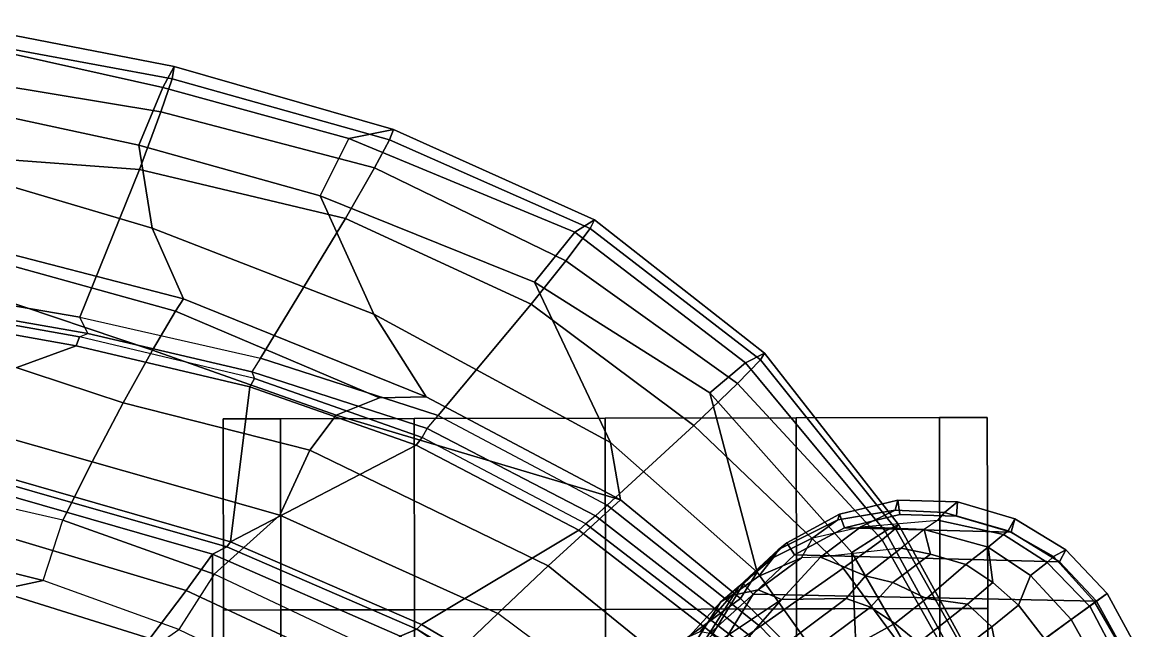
# Model space of a CAD drawing. Header units: inches. Extents: x -15.6 to 12, y -13.7 to 13.7.
# Drawn here: x 7.807 to 11.449, y 8.128 to 10.118 of the extents above; entities that cross this region are included whole.
import ezdxf

# ---------------------------------------------------------------- set-up
doc = ezdxf.new("R2010")
doc.units = ezdxf.units.IN
doc.header["$MEASUREMENT"] = 0
for name, color, linetype in [('SEAT-BASE', 5, 'Continuous'), ('SEAT-CASTER', 5, 'Continuous'), ('SEAT-FABRIC', 5, 'Continuous'), ('SEAT-FRAME', 5, 'Continuous')]:
    doc.layers.add(name, color=color, linetype=linetype)

msp = doc.modelspace()

# ---------------------------------------------------------------- linework, layer by layer
at = {"layer": 'SEAT-BASE'}
for points in [[(10.4802, 8.5098, 2.6048), (10.475, 8.4914, 3.2725), (10.6625, 8.5231, 3.3865), (10.6706, 8.5555, 2.6048)], [(10.677, 8.5084, 2.5724), (10.4961, 8.4649, 2.5724), (10.4802, 8.5098, 2.6048), (10.6706, 8.5555, 2.6048)], [(10.6625, 8.5231, 3.3865), (10.8232, 8.5151, 3.477), (10.8664, 8.5504, 2.6048), (10.6706, 8.5555, 2.6048)], [(10.863, 8.5035, 2.5724), (10.677, 8.5084, 2.5724), (10.6706, 8.5555, 2.6048), (10.8664, 8.5504, 2.6048)], [(10.8664, 8.5504, 2.6048), (10.8232, 8.5151, 3.477), (11.0319, 8.455, 3.533), (11.0541, 8.4948, 2.6048)], [(11.0414, 8.4507, 2.5724), (10.863, 8.5035, 2.5724), (10.8664, 8.5504, 2.6048), (11.0541, 8.4948, 2.6048)], [(10.2645, 8.3681, 3.4209), (10.3928, 8.4319, 3.4479), (10.475, 8.4914, 3.2725), (10.2802, 8.3938, 3.2632)], [(10.2802, 8.3938, 3.2632), (10.475, 8.4914, 3.2725), (10.4802, 8.5098, 2.6048), (10.3082, 8.4164, 2.6048)], [(10.4961, 8.4649, 2.5724), (10.3326, 8.3762, 2.5724), (10.3082, 8.4164, 2.6048), (10.4802, 8.5098, 2.6048)], [(10.3928, 8.4319, 3.4479), (10.5502, 8.4682, 3.5516), (10.6625, 8.5231, 3.3865), (10.475, 8.4914, 3.2725)], [(11.0414, 8.4507, 2.5724), (10.4961, 8.4649, 2.5724), (10.677, 8.5084, 2.5724), (10.863, 8.5035, 2.5724)], [(10.5502, 8.4682, 3.5516), (10.8022, 8.4897, 3.601), (10.8232, 8.5151, 3.477), (10.6625, 8.5231, 3.3865)], [(10.8022, 8.4897, 3.601), (10.7569, 8.459, 3.6932), (10.5502, 8.4682, 3.5516), (10.8022, 8.4897, 3.601)], [(10.7569, 8.459, 3.6932), (10.9669, 8.4016, 3.7698), (11.0169, 8.4428, 3.6164), (10.8022, 8.4897, 3.601)], [(11.0169, 8.4428, 3.6164), (11.0319, 8.455, 3.533), (10.8232, 8.5151, 3.477), (10.8022, 8.4897, 3.601)], [(11.0319, 8.455, 3.533), (11.1804, 8.3713, 3.4731), (11.221, 8.3925, 2.6048), (11.0541, 8.4948, 2.6048)], [(11.2, 8.3534, 2.5724), (11.0414, 8.4507, 2.5724), (11.0541, 8.4948, 2.6048), (11.221, 8.3925, 2.6048)], [(11.0414, 8.4507, 2.5724), (11.2, 8.3534, 2.5724), (10.3326, 8.3762, 2.5724), (10.4961, 8.4649, 2.5724)], [(10.4175, 8.3688, 3.7066), (10.3554, 8.3673, 3.6344), (10.3928, 8.4319, 3.4479), (10.5502, 8.4682, 3.5516)], [(10.6816, 8.3982, 3.8095), (10.4175, 8.3688, 3.7066), (10.5502, 8.4682, 3.5516), (10.7569, 8.459, 3.6932)], [(10.7776, 8.3785, 3.859), (10.7569, 8.459, 3.6932), (10.6816, 8.3982, 3.8095), (10.7776, 8.3785, 3.859)], [(10.8938, 8.3446, 3.8963), (10.9669, 8.4016, 3.7698), (10.7569, 8.459, 3.6932), (10.7776, 8.3785, 3.859)], [(11.1595, 8.352, 3.6517), (11.1804, 8.3713, 3.4731), (11.0319, 8.455, 3.533), (11.0169, 8.4428, 3.6164)], [(10.1661, 8.2816, 2.6048), (10.153, 8.2752, 3.1412), (10.2802, 8.3938, 3.2632), (10.3082, 8.4164, 2.6048)], [(10.3326, 8.3762, 2.5724), (10.1976, 8.2481, 2.5724), (10.1661, 8.2816, 2.6048), (10.3082, 8.4164, 2.6048)], [(10.2157, 8.3068, 3.5709), (10.3554, 8.3673, 3.6344), (10.3928, 8.4319, 3.4479), (10.2645, 8.3681, 3.4209)], [(10.9669, 8.4016, 3.7698), (11.1045, 8.3093, 3.8153), (11.1595, 8.352, 3.6517), (11.0169, 8.4428, 3.6164)], [(10.092, 8.223, 3.395), (10.2645, 8.3681, 3.4209), (10.2802, 8.3938, 3.2632), (10.153, 8.2752, 3.1412)], [(10.4175, 8.3688, 3.7066), (10.5657, 8.3081, 3.9225), (10.6816, 8.3982, 3.8095), (10.4175, 8.3688, 3.7066)], [(10.6816, 8.3982, 3.8095), (10.5657, 8.3081, 3.9225), (10.6546, 8.2858, 3.9782), (10.7776, 8.3785, 3.859)], [(10.6546, 8.2858, 3.9782), (10.7645, 8.234, 4.0356), (10.8938, 8.3446, 3.8963), (10.7776, 8.3785, 3.859)], [(10.9816, 8.2859, 3.9343), (10.9669, 8.4016, 3.7698), (10.8938, 8.3446, 3.8963), (10.9816, 8.2859, 3.9343)], [(11.0652, 8.212, 3.9596), (11.1045, 8.3093, 3.8153), (10.9669, 8.4016, 3.7698), (10.9816, 8.2859, 3.9343)], [(11.221, 8.3925, 2.6048), (11.1804, 8.3713, 3.4731), (11.3154, 8.2213, 3.5525), (11.3558, 8.2505, 2.6048)], [(11.3214, 8.2255, 2.5724), (11.2, 8.3534, 2.5724), (11.221, 8.3925, 2.6048), (11.3558, 8.2505, 2.6048)], [(10.2645, 8.3681, 3.4209), (10.092, 8.223, 3.395), (10.1273, 8.2437, 3.5956), (10.2157, 8.3068, 3.5709)], [(10.2145, 8.2624, 3.7177), (10.3554, 8.3673, 3.6344), (10.2157, 8.3068, 3.5709), (10.1273, 8.2437, 3.5956)], [(11.3214, 8.2255, 2.5724), (10.1976, 8.2481, 2.5724), (10.3326, 8.3762, 2.5724), (11.2, 8.3534, 2.5724)], [(10.2145, 8.2624, 3.7177), (10.2908, 8.2308, 3.8747), (10.4175, 8.3688, 3.7066), (10.3554, 8.3673, 3.6344)], [(10.2908, 8.2308, 3.8747), (10.5018, 8.2337, 3.9934), (10.5657, 8.3081, 3.9225), (10.4175, 8.3688, 3.7066)], [(10.8938, 8.3446, 3.8963), (10.7645, 8.234, 4.0356), (10.8989, 8.2155, 4.0332), (10.9816, 8.2859, 3.9343)], [(11.2378, 8.1648, 3.8339), (11.2985, 8.2091, 3.6581), (11.1595, 8.352, 3.6517), (11.1045, 8.3093, 3.8153)], [(11.1595, 8.352, 3.6517), (11.2985, 8.2091, 3.6581), (11.3154, 8.2213, 3.5525), (11.1804, 8.3713, 3.4731)], [(10.6546, 8.2858, 3.9782), (10.5657, 8.3081, 3.9225), (10.5018, 8.2337, 3.9934), (10.5811, 8.205, 4.0477)], [(11.0652, 8.212, 3.9596), (11.1504, 8.1016, 3.9786), (11.2378, 8.1648, 3.8339), (11.1045, 8.3093, 3.8153)], [(10.092, 8.223, 3.395), (10.153, 8.2752, 3.1412), (10.034, 8.0881, 3.0257), (9.9964, 8.0698, 3.2382)], [(10.034, 8.0881, 3.0257), (10.153, 8.2752, 3.1412), (10.1661, 8.2816, 2.6048), (10.0638, 8.1147, 2.6048)], [(10.1976, 8.2481, 2.5724), (10.1004, 8.0894, 2.5724), (10.0638, 8.1147, 2.6048), (10.1661, 8.2816, 2.6048)], [(10.6612, 8.1517, 4.1008), (10.7645, 8.234, 4.0356), (10.6546, 8.2858, 3.9782), (10.5811, 8.205, 4.0477)], [(10.8989, 8.2155, 4.0332), (10.978, 8.1412, 4.059), (11.0652, 8.212, 3.9596), (10.9816, 8.2859, 3.9343)], [(10.0239, 8.1264, 3.7598), (10.1273, 8.2437, 3.5956), (10.092, 8.223, 3.395), (9.9878, 8.1091, 3.6981)], [(10.0239, 8.1264, 3.7598), (10.0568, 8.1209, 3.8395), (10.2145, 8.2624, 3.7177), (10.1273, 8.2437, 3.5956)], [(10.0976, 8.1017, 3.9284), (10.2908, 8.2308, 3.8747), (10.2145, 8.2624, 3.7177), (10.0568, 8.1209, 3.8395)], [(11.3214, 8.2255, 2.5724), (11.4056, 8.0705, 2.5724), (10.1004, 8.0894, 2.5724), (10.1976, 8.2481, 2.5724)], [(10.2426, 8.0401, 4.0889), (10.5018, 8.2337, 3.9934), (10.2908, 8.2308, 3.8747), (10.1528, 8.0734, 4.0121)], [(10.5018, 8.2337, 3.9934), (10.2426, 8.0401, 4.0889), (10.3818, 8.0576, 4.1157), (10.5811, 8.205, 4.0477)], [(10.8989, 8.2155, 4.0332), (10.7645, 8.234, 4.0356), (10.6612, 8.1517, 4.1008), (10.7381, 8.0888, 4.1389)], [(11.3558, 8.2505, 2.6048), (11.3154, 8.2213, 3.5525), (11.3156, 8.2211, 3.5525), (11.3558, 8.2505, 2.6048)], [(11.3558, 8.2505, 2.6048), (11.3156, 8.2211, 3.5525), (11.4166, 8.0463, 3.4731), (11.4492, 8.0784, 2.6048)], [(11.3558, 8.2505, 2.6048), (11.4492, 8.0784, 2.6048), (11.4056, 8.0705, 2.5724), (11.3214, 8.2255, 2.5724)], [(9.8949, 7.9623, 3.4853), (9.9878, 8.1091, 3.6981), (10.092, 8.223, 3.395), (9.9964, 8.0698, 3.2382)], [(10.5811, 8.205, 4.0477), (10.3818, 8.0576, 4.1157), (10.0716, 7.8278, 4.209), (10.6612, 8.1517, 4.1008)], [(10.2908, 8.2308, 3.8747), (10.0976, 8.1017, 3.9284), (10.1528, 8.0734, 4.0121), (10.2908, 8.2308, 3.8747)], [(10.7707, 7.9846, 4.1776), (10.978, 8.1412, 4.059), (10.8989, 8.2155, 4.0332), (10.7381, 8.0888, 4.1389)], [(11.0064, 7.9975, 4.1136), (11.1504, 8.1016, 3.9786), (11.0652, 8.212, 3.9596), (10.978, 8.1412, 4.059)], [(11.2985, 8.2091, 3.6581), (11.2378, 8.1648, 3.8339), (11.2379, 8.1647, 3.8339), (11.2987, 8.2088, 3.6581)], [(11.3341, 7.9933, 3.8153), (11.3917, 8.0324, 3.6517), (11.2987, 8.2088, 3.6581), (11.2379, 8.1647, 3.8339)], [(11.2985, 8.2091, 3.6581), (11.2987, 8.2088, 3.6581), (11.3156, 8.2211, 3.5525), (11.3154, 8.2213, 3.5525)], [(11.4166, 8.0463, 3.4731), (11.3156, 8.2211, 3.5525), (11.2987, 8.2088, 3.6581), (11.3917, 8.0324, 3.6517)], [(11.1504, 8.1016, 3.9786), (11.1507, 8.1011, 3.9786), (11.2379, 8.1647, 3.8339), (11.2378, 8.1648, 3.8339)], [(11.3341, 7.9933, 3.8153), (11.2379, 8.1647, 3.8339), (11.1507, 8.1011, 3.9786), (11.2295, 7.986, 3.9596)], [(10.6612, 8.1517, 4.1008), (10.0716, 7.8278, 4.209), (10.2964, 7.8921, 4.2077), (10.7381, 8.0888, 4.1389)], [(10.7707, 7.9846, 4.1776), (10.8596, 7.8907, 4.1833), (11.0064, 7.9975, 4.1136), (10.978, 8.1412, 4.059)]]:
    msp.add_3dface(points, dxfattribs=at)
at = {"layer": 'SEAT-CASTER'}
for points, invisible_edges in [([(9.7137, 8.8234, 0.0025), (8.4637, 8.8209, 1.2525), (8.6512, 8.8213, 1.8775), (10.3387, 8.8247, 0.1588)], 5), ([(9.0887, 8.8222, 0.1588), (8.6512, 8.8213, 0.6275), (8.4637, 8.8209, 1.2525), (9.7137, 8.8234, 0.0025)], 4), ([(10.3387, 8.8247, 0.1588), (8.6512, 8.8213, 1.8775), (9.0887, 8.8222, 2.3462), (10.8074, 8.8256, 0.6275)], 5), ([(10.8074, 8.8256, 0.6275), (9.0887, 8.8222, 2.3462), (9.7137, 8.8234, 2.5025), (10.9637, 8.826, 1.2525)], 5), ([(10.9637, 8.826, 1.2525), (9.7137, 8.8234, 2.5025), (10.3387, 8.8247, 2.3462), (10.8074, 8.8256, 1.8775)], 1), ([(8.465, 8.1959, 1.2525), (9.7149, 8.1984, 0.0025), (10.3399, 8.1997, 0.1588), (8.6525, 8.1963, 1.8775)], 5), ([(8.6525, 8.1963, 0.6275), (9.0899, 8.1972, 0.1588), (9.7149, 8.1984, 0.0025), (8.465, 8.1959, 1.2525)], 4), ([(8.6525, 8.1963, 1.8775), (10.3399, 8.1997, 0.1588), (10.8087, 8.2006, 0.6275), (9.0899, 8.1972, 2.3462)], 5), ([(9.0899, 8.1972, 2.3462), (10.8087, 8.2006, 0.6275), (10.9649, 8.201, 1.2525), (9.7149, 8.1984, 2.5025)], 5), ([(9.7149, 8.1984, 2.5025), (10.9649, 8.201, 1.2525), (10.8087, 8.2006, 1.8775), (10.3399, 8.1997, 2.3462)], 1)]:
    msp.add_3dface(points, dxfattribs=dict(at, invisible_edges=invisible_edges))
at = {"layer": 'SEAT-CASTER', "linetype": 'Continuous'}
for points in [[(8.6512, 8.8213, 0.6275), (8.6525, 8.1963, 0.6275), (8.465, 8.1959, 1.2525), (8.4637, 8.8209, 1.2525)], [(8.4637, 8.8209, 1.2525), (8.465, 8.1959, 1.2525), (8.6525, 8.1963, 1.8775), (8.6512, 8.8213, 1.8775)], [(9.0887, 8.8222, 0.1588), (9.0899, 8.1972, 0.1588), (8.6525, 8.1963, 0.6275), (8.6512, 8.8213, 0.6275)], [(8.6512, 8.8213, 1.8775), (8.6525, 8.1963, 1.8775), (9.0899, 8.1972, 2.3462), (9.0887, 8.8222, 2.3462)], [(9.7137, 8.8234, 0.0025), (9.7149, 8.1984, 0.0025), (9.0899, 8.1972, 0.1588), (9.0887, 8.8222, 0.1588)], [(9.0887, 8.8222, 2.3462), (9.0899, 8.1972, 2.3462), (9.7149, 8.1984, 2.5025), (9.7137, 8.8234, 2.5025)], [(10.3387, 8.8247, 0.1588), (10.3399, 8.1997, 0.1588), (9.7149, 8.1984, 0.0025), (9.7137, 8.8234, 0.0025)], [(9.7137, 8.8234, 2.5025), (9.7149, 8.1984, 2.5025), (10.3399, 8.1997, 2.3462), (10.3387, 8.8247, 2.3462)], [(10.8074, 8.8256, 0.6275), (10.8087, 8.2006, 0.6275), (10.3399, 8.1997, 0.1588), (10.3387, 8.8247, 0.1588)], [(10.3387, 8.8247, 2.3462), (10.3399, 8.1997, 2.3462), (10.8087, 8.2006, 1.8775), (10.8074, 8.8256, 1.8775)], [(10.9637, 8.826, 1.2525), (10.9649, 8.201, 1.2525), (10.8087, 8.2006, 0.6275), (10.8074, 8.8256, 0.6275)], [(10.8074, 8.8256, 1.8775), (10.8087, 8.2006, 1.8775), (10.9649, 8.201, 1.2525), (10.9637, 8.826, 1.2525)], [(8.465, 8.1959, 1.2525), (8.4665, 7.4459, 1.2525), (8.654, 7.4463, 1.8775), (8.6525, 8.1963, 1.8775)], [(8.6525, 8.1963, 1.8775), (8.654, 7.4463, 1.8775), (9.0915, 7.4472, 2.3462), (9.0899, 8.1972, 2.3462)], [(9.0899, 8.1972, 2.3462), (9.0915, 7.4472, 2.3462), (9.7165, 7.4484, 2.5025), (9.7149, 8.1984, 2.5025)], [(9.7149, 8.1984, 2.5025), (9.7165, 7.4484, 2.5025), (10.3415, 7.4497, 2.3462), (10.3399, 8.1997, 2.3462)], [(10.3399, 8.1997, 2.3462), (10.3415, 7.4497, 2.3462), (10.8102, 7.4506, 1.8775), (10.8087, 8.2006, 1.8775)], [(10.8087, 8.2006, 1.8775), (10.8102, 7.4506, 1.8775), (10.9665, 7.451, 1.2525), (10.9649, 8.201, 1.2525)]]:
    msp.add_3dface(points, dxfattribs=at)
at = {"layer": 'SEAT-CASTER'}
msp.add_3dface([(10.9649, 8.201, 1.2525), (10.9665, 7.451, 1.2525), (8.4665, 7.4459, 1.2525), (8.465, 8.1959, 1.2525)], dxfattribs=at)
at = {"layer": 'SEAT-FABRIC'}
for points in [[(7.2091, 8.7642, 18.7897), (7.2341, 8.7219, 18.8186), (8.429, 8.379, 18.5717), (8.4755, 8.4027, 18.5284)], [(7.2341, -8.7219, 18.8186), (8.429, -8.379, 18.5717), (8.429, 8.379, 18.5717), (7.2341, 8.7219, 18.8186)], [(9.0978, 8.1334, 18.356), (8.4755, 8.4027, 18.5284), (8.429, 8.379, 18.5717), (9.0424, 8.1104, 18.4155)], [(9.0424, 8.1104, 18.4155), (8.429, 8.379, 18.5717), (8.429, -8.379, 18.5717), (9.0424, -8.1104, 18.4155)], [(9.0978, 8.1334, 18.356), (9.0424, 8.1104, 18.4155), (9.607, 7.7158, 18.2335), (9.6772, 7.7505, 18.1813)], [(9.6772, 7.7505, 18.1813), (9.7217, 7.7549, 18.1229), (9.0978, 8.1334, 18.356)]]:
    msp.add_3dface(points, dxfattribs=at)
at = {"layer": 'SEAT-FRAME'}
for points in [[(7.5558, 10.1181, 19.1543), (7.5529, 10.0709, 19.3054), (8.2972, 9.9327, 18.9666), (8.3032, 9.9736, 18.8137)], [(8.3032, 9.9736, 18.8137), (8.2668, 9.9047, 18.6583), (7.6892, 10.0339, 18.9313), (7.5558, 10.1181, 19.1543)], [(8.2972, 9.9327, 18.9666), (7.5529, 10.0709, 19.3054), (7.5348, 9.9455, 19.398), (8.2604, 9.8254, 19.0774)], [(8.2668, 9.9047, 18.6583), (8.1879, 9.7161, 18.7213), (7.6556, 9.8304, 18.9603), (7.6892, 10.0339, 18.9313)], [(8.2604, 9.8254, 19.0774), (7.5348, 9.9455, 19.398), (7.4866, 9.6886, 19.4115), (8.1896, 9.6372, 19.1465)], [(8.3032, 9.9736, 18.8137), (9.0209, 9.768, 18.4511), (8.875, 9.7383, 18.3453), (8.2668, 9.9047, 18.6583)], [(9.0209, 9.768, 18.4511), (8.3032, 9.9736, 18.8137), (8.2972, 9.9327, 18.9666), (9.0085, 9.7332, 18.6108)], [(8.2972, 9.9327, 18.9666), (8.2604, 9.8254, 19.0774), (8.9592, 9.6422, 18.7369), (9.0085, 9.7332, 18.6108)], [(8.7808, 9.5508, 18.4233), (8.1879, 9.7161, 18.7213), (8.2668, 9.9047, 18.6583), (8.875, 9.7383, 18.3453)], [(7.6556, 9.8304, 18.9603), (8.1879, 9.7161, 18.7213), (8.2315, 9.4452, 18.76), (7.7114, 9.5988, 19.0023)], [(8.9592, 9.6422, 18.7369), (8.2604, 9.8254, 19.0774), (8.1896, 9.6372, 19.1465), (8.8637, 9.4767, 18.8434)], [(9.6787, 9.4722, 18.086), (9.6145, 9.4314, 17.9327), (8.875, 9.7383, 18.3453), (9.0209, 9.768, 18.4511)], [(9.0209, 9.768, 18.4511), (9.0085, 9.7332, 18.6108), (9.6645, 9.4435, 18.2468), (9.6787, 9.4722, 18.086)], [(8.7808, 9.5508, 18.4233), (8.875, 9.7383, 18.3453), (9.6145, 9.4314, 17.9327), (9.4818, 9.2685, 18.0293)], [(9.6645, 9.4435, 18.2468), (9.0085, 9.7332, 18.6108), (8.9592, 9.6422, 18.7369), (9.5848, 9.3375, 18.4198)], [(8.7808, 9.5508, 18.4233), (8.9572, 9.1639, 18.3752), (8.2315, 9.4452, 18.76), (8.1879, 9.7161, 18.7213)], [(7.9952, 9.154, 19.0757), (8.1896, 9.6372, 19.1465), (7.4866, 9.6886, 19.4115), (7.3946, 9.2568, 19.2299)], [(8.5856, 9.0201, 18.8817), (8.8637, 9.4767, 18.8434), (8.1896, 9.6372, 19.1465), (7.9952, 9.154, 19.0757)], [(9.5848, 9.3375, 18.4198), (8.9592, 9.6422, 18.7369), (8.8637, 9.4767, 18.8434), (9.4712, 9.1958, 18.5428)], [(8.2315, 9.4452, 18.76), (8.334, 9.2134, 18.5164), (7.6167, 9.399, 18.785), (7.7114, 9.5988, 19.0023)], [(9.4818, 9.2685, 18.0293), (9.7306, 8.7437, 17.9196), (8.9572, 9.1639, 18.3752), (8.7808, 9.5508, 18.4233)], [(9.1668, 8.8319, 18.6542), (9.4712, 9.1958, 18.5428), (8.8637, 9.4767, 18.8434), (8.5856, 9.0201, 18.8817)], [(9.6787, 9.4722, 18.086), (10.2346, 9.0366, 17.7509), (10.1724, 9.0047, 17.6093), (9.6145, 9.4314, 17.9327)], [(10.2346, 9.0366, 17.7509), (9.6787, 9.4722, 18.086), (9.6645, 9.4435, 18.2468), (10.2213, 9.0148, 17.9053)], [(8.2315, 9.4452, 18.76), (8.9572, 9.1639, 18.3752), (9.1277, 8.8929, 18.1305), (8.334, 9.2134, 18.5164)], [(9.6645, 9.4435, 18.2468), (9.5848, 9.3375, 18.4198), (10.1467, 8.9367, 18.0818), (10.2213, 9.0148, 17.9053)], [(7.5524, 9.3827, 18.6812), (7.6167, 9.399, 18.785), (8.334, 9.2134, 18.5164), (8.3075, 9.1733, 18.4156)], [(10.056, 8.9067, 17.6268), (9.4818, 9.2685, 18.0293), (9.6145, 9.4314, 17.9327), (10.1724, 9.0047, 17.6093)], [(7.5524, 9.3827, 18.6812), (8.3075, 9.1733, 18.4156), (8.2321, 9.0464, 18.251), (7.7009, 9.2243, 18.4147)], [(10.1467, 8.9367, 18.0818), (9.5848, 9.3375, 18.4198), (9.4712, 9.1958, 18.5428), (10.0031, 8.7996, 18.25)], [(7.3857, 9.212, 19.2), (8.0214, 9.1003, 19.0396), (7.9952, 9.154, 19.0757), (7.3946, 9.2568, 19.2299)], [(9.4818, 9.2685, 18.0293), (10.056, 8.9067, 17.6268), (10.2111, 8.3194, 17.5881), (9.7306, 8.7437, 17.9196)], [(7.9831, 9.0602, 19.0374), (7.3662, 9.1702, 19.195), (6.7633, 9.2406, 19.2993), (7.2231, 8.7828, 18.8307)], [(7.7009, 9.2243, 18.4147), (8.2321, 9.0464, 18.251), (8.1371, 8.8741, 18.1534), (7.6389, 9.0376, 18.2763)], [(7.3662, 9.1702, 19.195), (7.9831, 9.0602, 19.0374), (7.9938, 9.0893, 19.0187), (7.3754, 9.1997, 19.1763)], [(7.3754, 9.1997, 19.1763), (7.9938, 9.0893, 19.0187), (8.0214, 9.1003, 19.0396), (7.3857, 9.212, 19.2)], [(8.975, 8.8905, 18.1116), (8.3075, 9.1733, 18.4156), (8.334, 9.2134, 18.5164), (9.1277, 8.8929, 18.1305)], [(9.7199, 8.5386, 18.3972), (10.0031, 8.7996, 18.25), (9.4712, 9.1958, 18.5428), (9.1668, 8.8319, 18.6542)], [(7.9952, 9.154, 19.0757), (8.5856, 9.0201, 18.8817), (8.5571, 8.9749, 18.8658), (8.0214, 9.1003, 19.0396)], [(8.975, 8.8905, 18.1116), (8.8334, 8.8337, 18.0587), (8.2321, 9.0464, 18.251), (8.3075, 9.1733, 18.4156)], [(9.1277, 8.8929, 18.1305), (8.9572, 9.1639, 18.3752), (9.7306, 8.7437, 17.9196), (9.7636, 8.5567, 17.819)], [(8.5512, 8.9263, 18.8504), (8.5661, 8.9535, 18.8319), (7.9938, 9.0893, 19.0187), (7.9831, 9.0602, 19.0374)], [(8.0214, 9.1003, 19.0396), (8.5571, 8.9749, 18.8658), (8.5661, 8.9535, 18.8319), (7.9938, 9.0893, 19.0187)], [(8.5512, 8.9263, 18.8504), (7.9831, 9.0602, 19.0374), (7.2231, 8.7828, 18.8307), (8.4883, 8.4195, 18.5668)], [(8.1371, 8.8741, 18.1534), (8.0351, 8.6802, 18.1334), (7.5699, 8.8131, 18.2289), (7.6389, 9.0376, 18.2763)], [(8.8334, 8.8337, 18.0587), (8.7468, 8.7193, 18.0005), (8.1371, 8.8741, 18.1534), (8.2321, 9.0464, 18.251)], [(10.6727, 8.476, 17.4673), (10.6297, 8.4538, 17.3392), (10.1724, 9.0047, 17.6093), (10.2346, 9.0366, 17.7509)], [(10.2346, 9.0366, 17.7509), (10.2213, 9.0148, 17.9053), (10.6636, 8.4627, 17.6132), (10.6727, 8.476, 17.4673)], [(8.5571, 8.9749, 18.8658), (9.1311, 8.7902, 18.649), (9.1668, 8.8319, 18.6542), (8.5856, 9.0201, 18.8817)], [(10.056, 8.9067, 17.6268), (10.1724, 9.0047, 17.6093), (10.6297, 8.4538, 17.3392), (10.521, 8.3847, 17.3208)], [(10.6636, 8.4627, 17.6132), (10.2213, 9.0148, 17.9053), (10.1467, 8.9367, 18.0818), (10.6193, 8.426, 17.7474)], [(8.5661, 8.9535, 18.8319), (9.1144, 8.7599, 18.6262), (9.1311, 8.7902, 18.649), (8.5571, 8.9749, 18.8658)], [(9.095, 8.7355, 18.6446), (8.5512, 8.9263, 18.8504), (8.4883, 8.4195, 18.5668), (9.095, 8.7355, 18.6446)], [(8.5512, 8.9263, 18.8504), (9.095, 8.7355, 18.6446), (9.1144, 8.7599, 18.6262), (8.5661, 8.9535, 18.8319)], [(10.0031, 8.7996, 18.25), (10.4918, 8.3327, 17.932), (10.6193, 8.426, 17.7474), (10.1467, 8.9367, 18.0818)], [(9.1277, 8.8929, 18.1305), (9.7636, 8.5567, 17.819), (8.8334, 8.8337, 18.0587), (8.975, 8.8905, 18.1116)], [(10.521, 8.3847, 17.3208), (10.5436, 7.8541, 17.3063), (10.2111, 8.3194, 17.5881), (10.056, 8.9067, 17.6268)], [(8.1371, 8.8741, 18.1534), (8.7468, 8.7193, 18.0005), (8.6492, 8.5065, 17.99), (8.0351, 8.6802, 18.1334)], [(9.5271, 8.3403, 17.7219), (8.7468, 8.7193, 18.0005), (8.8334, 8.8337, 18.0587), (9.7636, 8.5567, 17.819)], [(9.1668, 8.8319, 18.6542), (9.7199, 8.5386, 18.3972), (9.6816, 8.5038, 18.4018), (9.1311, 8.7902, 18.649)], [(8.4755, 8.4027, 18.5284), (8.4883, 8.4195, 18.5668), (7.2231, 8.7828, 18.8307), (7.2091, 8.7642, 18.7897)], [(7.9394, 8.4895, 18.1937), (7.5057, 8.5888, 18.28), (7.5699, 8.8131, 18.2289), (8.0351, 8.6802, 18.1334)], [(9.1311, 8.7902, 18.649), (9.6816, 8.5038, 18.4018), (9.6507, 8.4783, 18.3811), (9.1144, 8.7599, 18.6262)], [(10.0031, 8.7996, 18.25), (9.7199, 8.5386, 18.3972), (10.2203, 8.1426, 18.1284), (10.4918, 8.3327, 17.932)], [(9.6277, 8.4572, 18.3995), (9.6507, 8.4783, 18.3811), (9.1144, 8.7599, 18.6262), (9.095, 8.7355, 18.6446)], [(9.7306, 8.7437, 17.9196), (10.2111, 8.3194, 17.5881), (10.1565, 8.2339, 17.5755), (9.7636, 8.5567, 17.819)], [(8.3423, 8.2597, 18.5494), (8.429, 8.379, 18.5717), (7.2341, 8.7219, 18.8186), (7.2086, 8.5988, 18.7977)], [(9.6277, 8.4572, 18.3995), (9.095, 8.7355, 18.6446), (8.4883, 8.4195, 18.5668), (9.113, 8.1492, 18.3935)], [(9.5271, 8.3403, 17.7219), (9.3623, 8.1853, 17.7478), (8.6492, 8.5065, 17.99), (8.7468, 8.7193, 18.0005)], [(7.9394, 8.4895, 18.1937), (8.0351, 8.6802, 18.1334), (8.6492, 8.5065, 17.99), (8.4346, 8.3133, 18.0799)], [(7.172, 8.4325, 18.7104), (8.2243, 8.1028, 18.4436), (8.3423, 8.2597, 18.5494), (7.2086, 8.5988, 18.7977)], [(7.47, 8.3931, 18.2406), (7.8748, 8.2922, 18.1506), (7.9394, 8.4895, 18.1937), (7.5057, 8.5888, 18.28)], [(10.1565, 8.2339, 17.5755), (9.896, 8.0419, 17.5531), (9.5271, 8.3403, 17.7219), (9.7636, 8.5567, 17.819)], [(9.6816, 8.5038, 18.4018), (10.1817, 8.1159, 18.142), (10.2203, 8.1426, 18.1284), (9.7199, 8.5386, 18.3972)], [(7.9394, 8.4895, 18.1937), (8.4346, 8.3133, 18.0799), (8.3183, 8.1324, 18.0516), (7.8748, 8.2922, 18.1506)], [(9.3623, 8.1853, 17.7478), (9.1458, 7.9772, 17.9054), (8.4346, 8.3133, 18.0799), (8.6492, 8.5065, 17.99)], [(9.6507, 8.4783, 18.3811), (10.1473, 8.0951, 18.1183), (10.1817, 8.1159, 18.142), (9.6816, 8.5038, 18.4018)], [(10.1256, 8.0727, 18.1366), (9.6277, 8.4572, 18.3995), (9.113, 8.1492, 18.3935), (9.7463, 7.7775, 18.1593)], [(9.6277, 8.4572, 18.3995), (10.1256, 8.0727, 18.1366), (10.1473, 8.0951, 18.1183), (9.6507, 8.4783, 18.3811)], [(10.8604, 7.796, 17.0774), (10.521, 8.3847, 17.3208), (10.6297, 8.4538, 17.3392), (10.9536, 7.8625, 17.1004)], [(10.6636, 8.4627, 17.6132), (10.6193, 8.426, 17.7474), (10.9644, 7.8116, 17.5128), (11.0136, 7.8397, 17.3549)], [(10.6727, 8.476, 17.4673), (11.0187, 7.8467, 17.2303), (10.9536, 7.8625, 17.1004), (10.6297, 8.4538, 17.3392)], [(11.0187, 7.8467, 17.2303), (10.6727, 8.476, 17.4673), (10.6636, 8.4627, 17.6132), (11.0136, 7.8397, 17.3549)], [(7.025, 7.8295, 17.985), (7.714, 7.4362, 17.8175), (8.2243, 8.1028, 18.4436), (7.172, 8.4325, 18.7104)], [(9.0978, 8.1334, 18.356), (9.113, 8.1492, 18.3935), (8.4883, 8.4195, 18.5668), (8.4755, 8.4027, 18.5284)], [(10.9644, 7.8116, 17.5128), (10.6193, 8.426, 17.7474), (10.4918, 8.3327, 17.932), (10.9023, 7.779, 17.6176)], [(6.6189, 8.2682, 18.0674), (7.114, 8.1305, 17.9318), (7.8748, 8.2922, 18.1506), (7.47, 8.3931, 18.2406)], [(8.3423, 8.2597, 18.5494), (8.9155, 7.9934, 18.4013), (9.0424, 8.1104, 18.4155), (8.429, 8.379, 18.5717)], [(10.7741, 7.4391, 17.0743), (10.5436, 7.8541, 17.3063), (10.521, 8.3847, 17.3208), (10.8604, 7.796, 17.0774)], [(8.3183, 8.1324, 18.0516), (9.0165, 7.7994, 17.9133), (9.1458, 7.9772, 17.9054), (8.4346, 8.3133, 18.0799)], [(9.896, 8.0419, 17.5531), (9.7261, 7.9137, 17.6108), (9.3623, 8.1853, 17.7478), (9.5271, 8.3403, 17.7219)], [(10.1565, 8.2339, 17.5755), (10.2111, 8.3194, 17.5881), (10.5436, 7.8541, 17.3063)], [(10.6784, 7.6681, 17.8403), (10.9023, 7.779, 17.6176), (10.4918, 8.3327, 17.932), (10.2203, 8.1426, 18.1284)], [(7.114, 8.1305, 17.9318), (7.79, 7.7625, 17.6905), (8.3183, 8.1324, 18.0516), (7.8748, 8.2922, 18.1506)], [(8.7449, 7.8411, 18.2797), (8.9155, 7.9934, 18.4013), (8.3423, 8.2597, 18.5494), (8.2243, 8.1028, 18.4436)], [(10.5436, 7.8541, 17.3063), (10.2693, 7.7074, 17.3514), (9.896, 8.0419, 17.5531), (10.1565, 8.2339, 17.5755)], [(9.1458, 7.9772, 17.9054), (9.5185, 7.7391, 17.7887), (9.7261, 7.9137, 17.6108), (9.3623, 8.1853, 17.7478)], [(7.79, 7.7625, 17.6905), (8.3183, 8.1324, 18.0516), (9.0165, 7.7994, 17.9133), (8.1565, 7.2872, 17.5066)], [(9.7217, 7.7549, 18.1229), (9.7463, 7.7775, 18.1593), (9.113, 8.1492, 18.3935), (9.0978, 8.1334, 18.356)], [(10.2203, 8.1426, 18.1284), (10.6784, 7.6681, 17.8403), (10.6239, 7.62, 17.8738), (10.1817, 8.1159, 18.142)]]:
    msp.add_3dface(points, dxfattribs=at)

doc.saveas('drawing.dxf')
